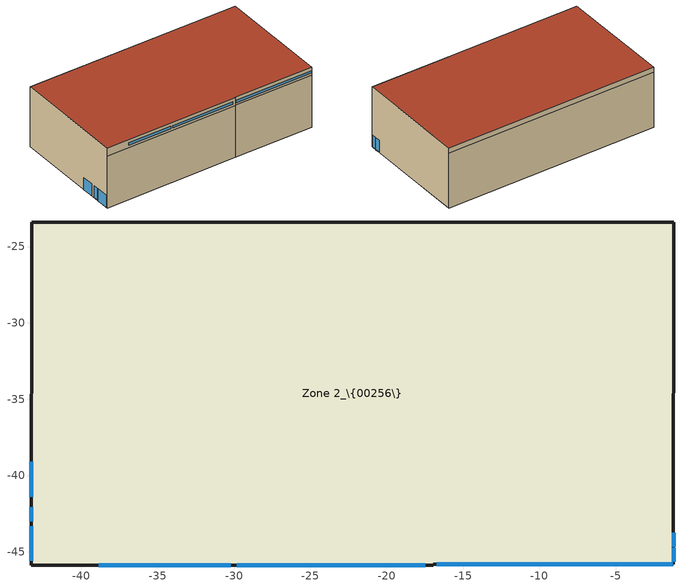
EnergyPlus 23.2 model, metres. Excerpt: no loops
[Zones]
Zone 2_\{00256\}
 floor adiabatic (Slab\-on\-grade floor_\{00016\}): -43.29,-45.86 -43.27,-23.39 -1.2,-23.39 -1.22,-45.81 -16.97,-45.81 -16.97,-45.86 z0
 wall outside (2015 IECC ZONE 2 METAL BUILDING WALL_\{00006\}): -43.27,-23.39 -43.29,-45.86 / -1.22,-45.81 -1.2,-23.39 z0:12.12; -1.2,-23.39 -43.27,-23.39 z11.07:12.12; -16.97,-45.81 -1.22,-45.81 / -43.29,-45.86 -16.97,-45.86 z10.48:12.12
 wall adiabatic (Interior Gypsum Board Wall_\{00010\}): -1.2,-23.39 -43.27,-23.39 z0:11.07; -43.29,-45.86 -16.97,-45.86 -16.97,-45.81 -1.22,-45.81 z0:10.48
 window (2015 IECC ZONE 2 ENTRANCE DOOR_Glass_\{00022\}): -43.28,-42.09 -43.28,-43 / -1.21,-44.67 -1.21,-43.76 / -1.21,-45.64 -1.21,-44.73 z0.12:2.44
 window (Construction 3): -43.28,-39.1 -43.28,-41.38 / -43.28,-43.31 -43.29,-45.59 z0:2.44
 window (Construction 2): -16.74,-45.81 -1.28,-45.81 / -38.86,-45.86 -30.23,-45.86 / -29.83,-45.86 -17.49,-45.86 z10.97:11.43
 door (2015 IECC ZONE 2 ENTRANCE DOOR_Opaque_\{00024\}): -43.28,-42.09 -43.28,-43 / -1.21,-44.67 -1.21,-43.76 / -1.21,-45.64 -1.21,-44.73 z0:0.12
 roof outside (2015 IECC ZONE 2 INSULATION ENTIRELY ABOVE ROOF DECK_\{00013\}): -16.97,-45.86 -16.97,-45.81 -1.22,-45.81 -1.2,-23.39 -43.27,-23.39 -43.29,-45.86 z12.12
[Building]
SubjectBuilding_\{00129\}
[Site:Location]
George Bush Intercontinental_ TX_ USA_Site_\{00171\}: Latitude {deg}=29.98; Longitude {deg}=-95.36; Time Zone {hr}=-6; Elevation {m}=28.956
[SizingPeriod:DesignDay] Barometric Pressure {Pa}=100978; Wind Direction {deg}=0; Rain Indicator=No; Snow Indicator=No
Name | Month | Day of Month | Day Type | Maximum Dry-Bulb Temperature {C} | Daily Dry-Bulb Temperature Range {deltaC} | Dry-Bulb Temperature Range Modifier Type | Humidity Condition Type | Wetbulb or DewPoint at Maximum Dry-Bulb {C} | Wind Speed {m/s} | Daylight Saving Time Indicator | Solar Model Indicator | Sky Clearness | Dry-Bulb Temperature Range Modifier Day Schedule | Humidity Condition Day Schedule | Beam Solar Day Schedule | Diffuse Solar Day Schedule
00\:HDD_George Bush Intercontinental_ TX_ USA_\{00172\} | 1 | 15 | WinterDesignDay | -0.5 | 0 | DefaultMultipliers | Wetbulb | -3.19067 | 18.04 | No | ASHRAEClearSky | 0
08\:CDD_George Bush Intercontinental_ TX_ USA_August_\{00212\} | 8 | 21 | SummerDesignDay | 36.3889 |  | DifferenceSchedule | WetBulbProfileDifferenceSchedule | 24.6671 | 9.02 | Yes | Schedule |  | DrybulbTemperatureScheduleDayForDesignWeather_August_\{00208\} | WetbulbTemperatureScheduleDayForDesignWeather_August_\{00209\} | BeamRadiationScheduleDayForDesignWeather_August_\{00210\} | DiffuseRadiationScheduleDayForDesignWeather_August_\{00211\}
[Site:GroundReflectance]
0.2, 0.2, 0.2, 0.2, 0.2, 0.2, 0.2, 0.2, 0.2, 0.2, 0.2, 0.2
[Material] Roughness=MediumRough
Name | Thickness {m} | Conductivity {W/m-K} | Density {kg/m3} | Specific Heat {J/kg-K} | Thermal Absorptance | Solar Absorptance | Visible Absorptance
2015 IECC ZONE 2 INSULATION ENTIRELY ABOVE ROOF DECK_22\-gauge steel roof deck_\{00012\} | 0.0008636 | 54.4861 | 7832.24 | 502.416 | 0.45 | 0.45 | 0.45
2015 IECC ZONE 2 INSULATION ENTIRELY ABOVE ROOF DECK_R\-25 board insulation_\{00011\} | 0.127 | 0.0288514 | 40.0421 | 1465.38 | 0.675 | 0.675 | 0.675
2015 IECC ZONE 2 METAL BUILDING WALL_26\-gauge galvanized steel wall panel_\{00005\} | 0.0005588 | 52.1624 | 8024.44 | 502.416 | 0.675 | 0.675 | 0.675
2015 IECC ZONE 2 METAL BUILDING WALL_3\.5\-in cavity_ 16\-in o\.c\. steel frame_ R\-13 batt_\{00003\} | 0.0889 | 0.084131 | 54.4573 | 837.36 | 0.9 | 0.7 | 0.7
2015 IECC ZONE 2 METAL BUILDING WALL_5/8\-in gypsum board_\{00002\}; Interior Gypsum Board Wall_5/8\-in gypsum board_\{00007\}; Interior Gypsum Board Wall_5/8\-in gypsum board_\{00009\} | 0.015875 | 0.160093 | 800.842 | 1088.57 | 0.45 | 0.45 | 0.45
2015 IECC ZONE 2 METAL BUILDING WALL_R\-5 board insulation_\{00004\} | 0.02667 | 0.0288514 | 40.0421 | 1465.38 | 0.9 | 0.7 | 0.7
Interior Gypsum Board Wall_3\.5\-in cavity_ 16\-in o\.c\. steel frame_ no insul_\{00008\} | 0.0889 | 0.1 | 46.4488 | 1400 | 0.9 | 0.7 | 0.7
Slab\-on\-grade floor_6 in\. HW concrete_\{00014\} | 0.0762 | 1.94708 | 2242.36 | 921.096 | 0.675 | 0.675 | 0.675
Slab\-on\-grade floor_6 in\. HW concrete_\{00015\} | 0.0762 | 1.94708 | 2242.36 | 921.096 | 0.9 | 0 | 0
[Material:NoMass]
2015 IECC ZONE 2 ENTRANCE DOOR_OpaqueMaterial_\{00023\}: Roughness=MediumRough; Thermal Resistance {m2-K/W}=0.212181; Thermal Absorptance=0.9; Solar Absorptance=0.7; Visible Absorptance=0.7
[WindowMaterial:SimpleGlazingSystem] Solar Heat Gain Coefficient=0.25
Name | U-Factor {W/m2-K} | Visible Transmittance
2015 IECC ZONE 2 ENTRANCE DOOR_GlassMaterial_\{00021\} | 4.71296 | 0.275
2015 IECC ZONE 2 FIXED FENESTRATION_\{00018\} | 2.83913 | 0.73
2015 IECC ZONE 2 OPERABLE FENESTRATION_\{00017\} | 3.69087 | 0.73
[Construction]
2015 IECC ZONE 2 ENTRANCE DOOR_Glass_\{00022\}: 2015 IECC ZONE 2 ENTRANCE DOOR_GlassMaterial_\{00021\}
2015 IECC ZONE 2 ENTRANCE DOOR_Opaque_\{00024\}: 2015 IECC ZONE 2 ENTRANCE DOOR_OpaqueMaterial_\{00023\}
2015 IECC ZONE 2 INSULATION ENTIRELY ABOVE ROOF DECK_\{00013\}: 2015 IECC ZONE 2 INSULATION ENTIRELY ABOVE ROOF DECK_R\-25 board insulation_\{00011\}, 2015 IECC ZONE 2 INSULATION ENTIRELY ABOVE ROOF DECK_22\-gauge steel roof deck_\{00012\}
2015 IECC ZONE 2 METAL BUILDING WALL_\{00006\}: 2015 IECC ZONE 2 METAL BUILDING WALL_26\-gauge galvanized steel wall panel_\{00005\}, 2015 IECC ZONE 2 METAL BUILDING WALL_R\-5 board insulation_\{00004\}, 2015 IECC ZONE 2 METAL BUILDING WALL_3\.5\-in cavity_ 16\-in o\.c\. steel frame_ R\-13 batt_\{00003\}, 2015 IECC ZONE 2 METAL BUILDING WALL_5/8\-in gypsum board_\{00002\}
Construction 2: 2015 IECC ZONE 2 OPERABLE FENESTRATION_\{00017\}
Construction 3: 2015 IECC ZONE 2 FIXED FENESTRATION_\{00018\}
Interior Gypsum Board Wall_\{00010\}: Interior Gypsum Board Wall_5/8\-in gypsum board_\{00009\}, Interior Gypsum Board Wall_3\.5\-in cavity_ 16\-in o\.c\. steel frame_ no insul_\{00008\}, Interior Gypsum Board Wall_5/8\-in gypsum board_\{00007\}
Slab\-on\-grade floor_\{00016\}: Slab\-on\-grade floor_6 in\. HW concrete_\{00015\}, Slab\-on\-grade floor_6 in\. HW concrete_\{00014\}
[Zone]
Zone 2_\{00256\}: Multiplier=1; Volume {m3}=11443.2; Floor Area {m2}=944.467; Part of Total Floor Area=Yes
[People]
Rev\. Center 3 Courts_People__\{00164\}: Zone or ZoneList or Space or SpaceList=Zone 2_\{00256\}; Number of People Schedule=90\.1 Office Occupancy_WDD_OFF_\{00060\}; Number of People Calculation Method=People; Number of People=12; Fraction Radiant=0.7; Sensible Heat Fraction=0.394444; Activity Level Schedule=Schedule_SchType_Constant_\{00165\}; Carbon Dioxide Generation Rate {m3/s-W}=4.298e-08
[Lights]
Rev\. Center 3 Courts_OHLight_\{00162\}: Zone or ZoneList or Space or SpaceList=Zone 2_\{00256\}; Schedule=90\.1 Office Lights/Elec_WDD_OFF_\{00052\}; Design Level Calculation Method=LightingLevel; Lighting Level {W}=10166.2; Return Air Fraction=0; Fraction Radiant=0.093378; Fraction Visible=0.271602; Fraction Replaceable=0
[OtherEquipment]
Rev\. Center 3 Courts_FloorSlabHeatLoss_\{00167\}: Fuel Type=None; Zone or ZoneList or Space or SpaceList=Zone 2_\{00256\}; Schedule=GroundFloorandWallHeatLoss_Sch_\{00001\}; Design Level Calculation Method=EquipmentLevel; Design Level {W}=-1906.57; Fraction Latent=0; Fraction Radiant=0; Fraction Lost=0
[ZoneInfiltration:DesignFlowRate]
Rev\. Center 3 Courts_Infiltration_\{00169\}: Zone or ZoneList or Space or SpaceList=Zone 2_\{00256\}; Schedule=Rev\. Center 3 Courts_Infiltration_Schedule_\{00168\}; Design Flow Rate Calculation Method=AirChanges/Hour; Air Changes per Hour {1/hr}=0.3; Constant Term Coefficient=1; Temperature Term Coefficient=0; Velocity Term Coefficient=0; Velocity Squared Term Coefficient=0
[EnergyManagementSystem:Actuator]
HeatingCoil_Availability_251: Actuated Component Unique=ZoneTerminalReheatCoil_Sch_\{00240\}; Actuated Component Type=Schedule:Compact; Actuated Component Control Type=Schedule Value
[EnergyManagementSystem:ProgramCallingManager]
Energy Management System Program Calling Manager 1: InsideHVACSystemIterationLoop; HeatingCoilSchOverride_252
[EnergyManagementSystem:Program]
HeatingCoilSchOverride_252: IF (CoolingCoilCap_250 == 0); SET HeatingCoil_Availability_251 = NULL; ELSE; SET HeatingCoil_Availability_251 = 0; ENDIF
[AvailabilityManager:Scheduled]
AirLoopHVACOutdoorAirSystem_\{00242\} Availability Manager: Schedule=Always On Discrete
[AvailabilityManager:NightCycle]
Availability Manager Night Cycle 1: Applicability Schedule=Always On Discrete; Fan Schedule=System2_CAVRH_Availability_\{00234\}; Control Type=CycleOnAny; Thermostat Tolerance {deltaC}=1; Cycling Run Time Control Type=FixedRunTime; Cycling Run Time {s}=3600
[Schedule:Day:Interval]
Schedule373486904_Profile_Profile_4_\{00057\}: No, 24:00, 0.05
Schedule373486904_Profile_Profile_2_\{00055\}: No, 05:00, 0.05, 07:00, 0.1, 08:00, 0.3, 12:00, 0.9, 13:00, 0.8, 17:00, 0.9, 18:00, 0.5, 20:00, 0.3, 22:00, 0.2, 23:00, 0.1, 24:00, 0.05
Schedule373486904_Profile_Profile_3_\{00056\}: No, 06:00, 0.05, 08:00, 0.1, 12:00, 0.3, 17:00, 0.15, 24:00, 0.05
Schedule373486904_Profile_Profile_1_\{00054\}: No, 05:00, 0.05, 23:00, 1, 24:00, 0.05
Daily_AlwaysOff: No, 24:00, 0
BeamRadiationScheduleDayForDesignWeather_August_\{00210\}: Linear, 00:10, 0, 00:30, 0, 01:30, 0, 02:30, 0, 03:30, 0, 04:30, 0, 05:30, 0, 06:30, 183.189, 07:30, 485.993, 08:30, 640.547, 09:30, 727.234, 10:30, 777.123, 11:30, 802.98, 12:30, 810.174, 13:30, 800.062, 14:30, 770.719, 15:30, 715.89, 16:30, 620.873, 17:30, 449.212, 18:30, 113.82, 19:30, 0, 20:30, 0, 21:30, 0, 22:30, 0, 23:30, 0, 24:00, 0
Daily_Available; Schedule1880562553_Profile_Profile_1_\{00235\}: No, 24:00, 1
DiffuseRadiationScheduleDayForDesignWeather_August_\{00211\}: Linear, 00:10, 0, 00:30, 0, 01:30, 0, 02:30, 0, 03:30, 0, 04:30, 0, 05:30, 0, 06:30, 39.583, 07:30, 79.7103, 08:30, 105.485, 09:30, 122.935, 10:30, 134.34, 11:30, 140.729, 12:30, 142.572, 13:30, 139.99, 14:30, 132.811, 15:30, 120.494, 16:30, 101.87, 17:30, 74.3048, 18:30, 30.6074, 19:30, 0, 20:30, 0, 21:30, 0, 22:30, 0, 23:30, 0, 24:00, 0
DrybulbTemperatureScheduleDayForDesignWeather_August_\{00208\}: Linear, 00:10, 8.32074, 00:30, 8.56444, 01:30, 9.19111, 02:30, 9.60889, 03:30, 9.92222, 04:30, 10.2356, 05:30, 10.4444, 06:30, 10.2356, 07:30, 9.50445, 08:30, 7.72889, 09:30, 5.74444, 10:30, 3.96889, 11:30, 2.40222, 12:30, 1.35778, 13:30, 0.522224, 14:30, 0, 15:30, 0, 16:30, 0.626666, 17:30, 1.46222, 18:30, 2.50667, 19:30, 4.07333, 20:30, 5.22222, 21:30, 6.16222, 22:30, 7.10222, 23:30, 7.83333, 24:00, 8.19889
Schedule1661062007_Profile_Profile_1_\{00062\}: No, 06:00, 0, 22:00, 1, 24:00, 0
WetbulbTemperatureScheduleDayForDesignWeather_August_\{00209\}: Linear, 00:10, 2.24801, 00:30, 2.31708, 01:30, 2.4958, 02:30, 2.61556, 03:30, 2.7057, 04:30, 2.79614, 05:30, 2.85659, 06:30, 2.79614, 07:30, 2.58557, 08:30, 2.08039, 09:30, 1.52461, 10:30, 1.04801, 11:30, 0.629046, 12:30, 0.353499, 13:30, 0.135151, 14:30, 0, 15:30, 0, 16:30, 0.162344, 17:30, 0.38092, 18:30, 0.656764, 19:30, 1.07618, 20:30, 1.37958, 21:30, 1.64096, 22:30, 1.90398, 23:30, 2.10988, 24:00, 2.21348
[Schedule:Week:Daily]
Schedule_373486904_\{00058\}: Schedule373486904_Profile_Profile_4_\{00057\}, Schedule373486904_Profile_Profile_2_\{00055\}, Schedule373486904_Profile_Profile_2_\{00055\}, Schedule373486904_Profile_Profile_2_\{00055\}, Schedule373486904_Profile_Profile_2_\{00055\}, Schedule373486904_Profile_Profile_2_\{00055\}, Schedule373486904_Profile_Profile_3_\{00056\}, Schedule373486904_Profile_Profile_4_\{00057\}, Schedule373486904_Profile_Profile_1_\{00054\}, Daily_AlwaysOff, Schedule373486904_Profile_Profile_4_\{00057\}, Schedule373486904_Profile_Profile_4_\{00057\}
Schedule_1661062007_\{00063\}: Schedule1661062007_Profile_Profile_1_\{00062\}, Schedule1661062007_Profile_Profile_1_\{00062\}, Schedule1661062007_Profile_Profile_1_\{00062\}, Schedule1661062007_Profile_Profile_1_\{00062\}, Schedule1661062007_Profile_Profile_1_\{00062\}, Schedule1661062007_Profile_Profile_1_\{00062\}, Schedule1661062007_Profile_Profile_1_\{00062\}, Schedule1661062007_Profile_Profile_1_\{00062\}, Schedule1661062007_Profile_Profile_1_\{00062\}, Daily_AlwaysOff, Schedule1661062007_Profile_Profile_1_\{00062\}, Schedule1661062007_Profile_Profile_1_\{00062\}
Schedule_1880562553_\{00236\}: Schedule1880562553_Profile_Profile_1_\{00235\}, Schedule1880562553_Profile_Profile_1_\{00235\}, Schedule1880562553_Profile_Profile_1_\{00235\}, Schedule1880562553_Profile_Profile_1_\{00235\}, Schedule1880562553_Profile_Profile_1_\{00235\}, Schedule1880562553_Profile_Profile_1_\{00235\}, Schedule1880562553_Profile_Profile_1_\{00235\}, Schedule1880562553_Profile_Profile_1_\{00235\}, Schedule1880562553_Profile_Profile_1_\{00235\}, Daily_Available, Schedule1880562553_Profile_Profile_1_\{00235\}, Schedule1880562553_Profile_Profile_1_\{00235\}
[Schedule:Year]
90\.1 Office Lights/Elec_WDD_OFF_\{00052\}: Schedule_373486904_\{00058\}, 1, 1, 12, 31
90\.1 Office Occupancy_WDD_OFF_\{00060\}: Schedule_1661062007_\{00063\}, 1, 1, 12, 31
System2_CAVRH_Availability_\{00234\}: Schedule_1880562553_\{00236\}, 1, 1, 12, 31
[Schedule:Compact]
ZoneTerminalReheatCoil_Sch_\{00240\}: Through: 12/31, For: AllDays, Until: 24:00, 1
GroundFloorandWallHeatLoss_Sch_\{00001\}: Through: 12/31, For: WinterDesignday, Until: 24:00, 1, For: AllOtherDays, Until: 24:00, 0
Rev\. Center 3 Courts_Infiltration_Schedule_\{00168\}: Through: 12/31, For: WinterDesignDay, Until: 24:00, 1, For: SummerDesignDay, Until: 24:00, 1, For: AllOtherDays, Until: 24:00, 0
[Schedule:Constant]
Name | Hourly Value
Always On Discrete | 1
Schedule_SchType_Constant_\{00165\} | 527.528
